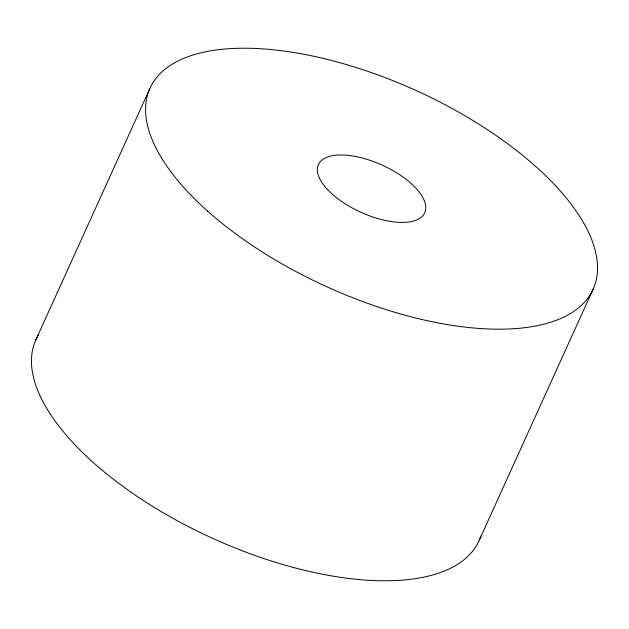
<?xml version="1.0" encoding="UTF-8"?>
<svg xmlns="http://www.w3.org/2000/svg" width="629" height="629" viewBox="0 0 629 629"><rect width="100%" height="100%" fill="white"/><g stroke="black" fill="none" stroke-linecap="round" stroke-linejoin="round"><path stroke-width="0.94" d="M35.649 340.305L149.773 88.72M479.227 540.28L593.351 288.695M480.894 535.916A243.289 107.795 24.4 0 1 212.146 538.117A243.289 107.795 24.4 0 1 38.684 334.518M207.586 211.1A243.289 107.795 24.4 0 0 588.225 297.619A243.289 107.795 24.4 0 0 318.879 57.396A243.289 107.795 24.4 0 0 207.586 211.1M326.561 188.488A58.387 25.868 24.4 0 0 420.282 218.011A58.387 25.868 24.4 0 0 367.839 159.617A58.387 25.868 24.4 0 0 326.561 188.488"/></g></svg>
